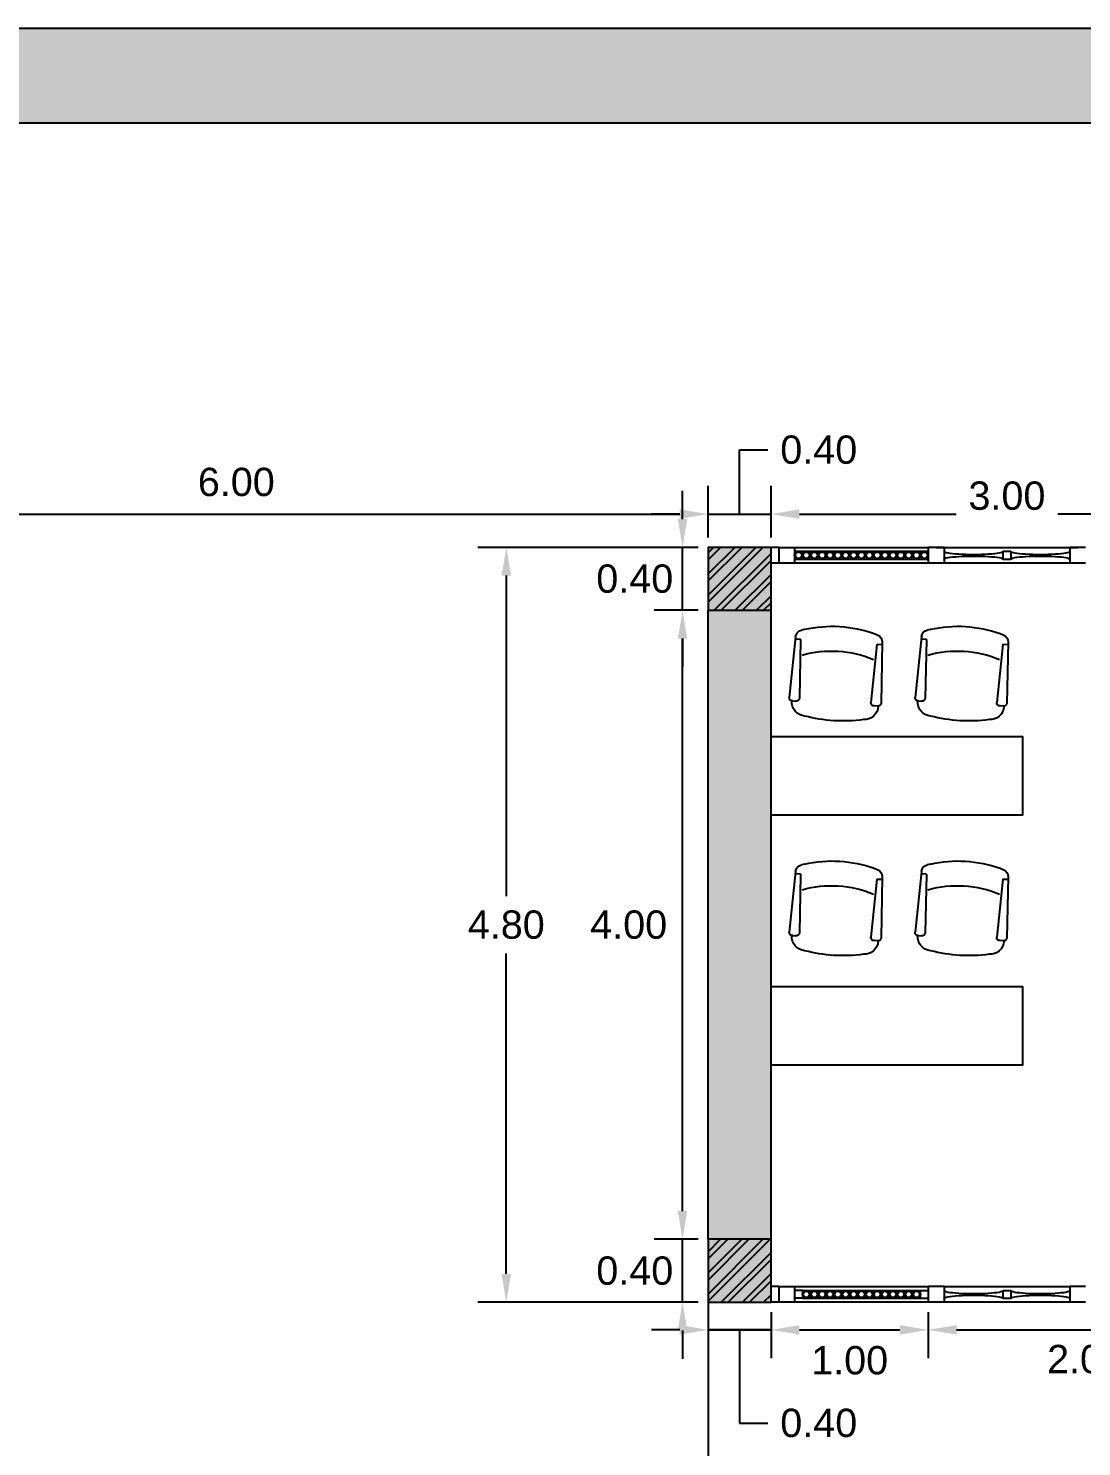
# Model space of a CAD drawing. Header units: millimetres. Extents: x 3409 to 3822, y 896 to 1108.
# Drawn here: x 3711.3 to 3717.99, y 1081.78 to 1090.79 of the extents above; entities that cross this region are included whole.
import ezdxf

# ---------------------------------------------------------------- set-up
doc = ezdxf.new("R2010")
doc.units = ezdxf.units.MM
for name, color, linetype in [('a-epipla', 8, 'Continuous'), ('a-toixoi', 5, 'Continuous'), ('diakekomenes', 9, 'Continuous'), ('DS_ST_quote 1_50', 7, 'Continuous'), ('edafos', 2, 'Continuous'), ('Layer1', 5, 'Continuous'), ('ypostilwmata', 232, 'Continuous')]:
    doc.layers.add(name, color=color, linetype=linetype)
doc.styles.get("Standard").update_dxf_attribs({"font": 'arial.ttf'})
doc.dimstyles.get("Standard").update_dxf_attribs({"dimtxt": 0.18, "dimasz": 0.18, "dimexe": 0.18, "dimexo": 0.0625, "dimgap": 0.09, "dimtad": 0, "dimtih": 1, "dimtoh": 1, "dimdec": 4, "dimzin": 0, "dimdsep": 46, "dimtxsty": 'Standard', "dimcen": 0.09, "dimadec": 0, "dimazin": 0, "dimtfac": 1, "dimtdec": 4, "dimtofl": 0, "dimtmove": 0, "dimatfit": 3, "dimfxl": 1, "dimtolj": 1, "dimtzin": 0, "dimarcsym": 0})

# ---------------------------------------------------------------- blocks, each defined once
blk = doc.blocks.new('poltrona5452')
at = {"layer": 'a-epipla'}
for p, q in [((345.2667, 185.2189), (345.6542, 185.2353)), ((345.215, 185.165), (345.221, 185.1845)), ((345.2817, 185.1876), (345.2817, 185.2207)), ((345.2829, 185.1864), (345.6542, 185.1706)), ((345.6734, 185.2124), (345.6734, 185.1935)), ((345.215, 184.721), (345.221, 184.7014)), ((345.2817, 184.6984), (345.2817, 184.6697)), ((345.2829, 184.6996), (345.6542, 184.7154)), ((345.6734, 184.6736), (345.6734, 184.6924)), ((345.2667, 184.6671), (345.6542, 184.6506))]:
    blk.add_line(p, q, dxfattribs=at)
for centre, major_axis, ratio, start_param, end_param in [((345.6549, 185.217), (0.0192, 0), 0.958333, -0.253341, 1.602721), ((346.0487, 184.943), (-0.8653, 0), 0.958333, -0.270966, 0.270966), ((345.2689, 185.171), (0.05, 0), 0.958333, 1.615134, 2.855011), ((345.283, 185.1876), (0.000865, 0.000865), 1, 2.356194, 3.880728), ((346.0929, 184.9431), (0.7521, 0), 0.958333, 2.820125, 3.463061), ((345.6549, 185.1889), (0.0192, 0), 0.958333, 4.680464, 6.536526), ((345.6728, 185.13), (-0.0923, 0), 0.958333, 3.135407, 4.699897), ((344.7353, 184.943), (-1.048, 0), 0.958333, 2.954833, 3.328352), ((345.2689, 184.715), (0.05, 0), 0.958333, 3.428174, 4.668051), ((345.283, 184.6984), (-0.000865, 0.000865), 1, -0.739135, 0.785398), ((345.6549, 184.697), (0.0192, 0), 0.958333, -0.253341, 1.602721), ((345.6728, 184.756), (0.0923, 0), 0.958333, -1.558304, 0.006186), ((345.6549, 184.669), (0.0192, 0), 0.958333, 4.680464, 6.536526)]:
    blk.add_ellipse(centre, major_axis=major_axis, ratio=ratio, start_param=start_param, end_param=end_param, dxfattribs=at)
blk = doc.blocks.new('*D187')
at = {"layer": 'Defpoints', "color": 0, "transparency": 16777216}
for p in [(3715.6188, 1087.7053), (3709.6188, 1087.4941), (3715.6188, 1087.4941)]:
    blk.add_point(p, dxfattribs=at)
at = {"layer": 'DS_ST_quote 1_50', "color": 0, "lineweight": -2, "transparency": 16777216}
for p, q in [((3709.6188, 1087.5566), (3709.6188, 1087.8853)), ((3715.6188, 1087.5566), (3715.6188, 1087.8853)), ((3709.7988, 1087.7053), (3715.4388, 1087.7053))]:
    blk.add_line(p, q, dxfattribs=at)
at = {"layer": 'DS_ST_quote 1_50', "color": 0, "transparency": 16777216}
for points in [[(3709.7988, 1087.7353), (3709.7988, 1087.6753), (3709.6188, 1087.7053)], [(3715.4388, 1087.7353), (3715.4388, 1087.6753), (3715.6188, 1087.7053)]]:
    blk.add_solid(points, dxfattribs=at)
at = {"layer": 'DS_ST_quote 1_50', "color": 0, "transparency": 16777216, "insert": (3712.6188, 1087.9088), "char_height": 0.18, "attachment_point": 5}
blk.add_mtext('\\A1;6.00', dxfattribs=at)
blk = doc.blocks.new('*D188')
at = {"layer": 'Defpoints', "color": 0, "transparency": 16777216}
for p in [(3716.0188, 1087.7053), (3715.6188, 1087.4941), (3716.0188, 1087.4941)]:
    blk.add_point(p, dxfattribs=at)
at = {"layer": 'DS_ST_quote 1_50', "color": 0, "lineweight": -2, "transparency": 16777216}
for p, q in [((3715.8188, 1087.7053), (3715.8188, 1088.1141)), ((3715.8188, 1088.1141), (3715.9988, 1088.1141)), ((3715.6188, 1087.5566), (3715.6188, 1087.8853)), ((3716.0188, 1087.5566), (3716.0188, 1087.8853)), ((3715.4388, 1087.7053), (3715.2588, 1087.7053)), ((3715.6188, 1087.7053), (3716.0188, 1087.7053)), ((3716.1988, 1087.7053), (3716.3788, 1087.7053))]:
    blk.add_line(p, q, dxfattribs=at)
at = {"layer": 'DS_ST_quote 1_50', "color": 0, "transparency": 16777216}
for points in [[(3715.4388, 1087.7353), (3715.4388, 1087.6753), (3715.6188, 1087.7053)], [(3716.1988, 1087.7353), (3716.1988, 1087.6753), (3716.0188, 1087.7053)]]:
    blk.add_solid(points, dxfattribs=at)
at = {"layer": 'DS_ST_quote 1_50', "color": 0, "transparency": 16777216, "insert": (3716.3222, 1088.1141), "char_height": 0.18, "attachment_point": 5}
blk.add_mtext('\\A1;0.40', dxfattribs=at)
blk = doc.blocks.new('*D189')
at = {"layer": 'Defpoints', "color": 0, "transparency": 16777216}
for p in [(3719.0188, 1087.7053), (3716.0188, 1087.4941), (3719.0188, 1087.4941)]:
    blk.add_point(p, dxfattribs=at)
at = {"layer": 'DS_ST_quote 1_50', "color": 0, "lineweight": -2, "transparency": 16777216}
for p, q in [((3716.0188, 1087.5566), (3716.0188, 1087.8853)), ((3719.0188, 1087.5566), (3719.0188, 1087.8853)), ((3716.1988, 1087.7053), (3717.1953, 1087.7053)), ((3718.8388, 1087.7053), (3717.8422, 1087.7053))]:
    blk.add_line(p, q, dxfattribs=at)
at = {"layer": 'DS_ST_quote 1_50', "color": 0, "transparency": 16777216}
for points in [[(3716.1988, 1087.7353), (3716.1988, 1087.6753), (3716.0188, 1087.7053)], [(3718.8388, 1087.7353), (3718.8388, 1087.6753), (3719.0188, 1087.7053)]]:
    blk.add_solid(points, dxfattribs=at)
at = {"layer": 'DS_ST_quote 1_50', "color": 0, "transparency": 16777216, "insert": (3717.5188, 1087.8216), "char_height": 0.18, "attachment_point": 5}
blk.add_mtext('\\A1;3.00', dxfattribs=at)
blk = doc.blocks.new('*D250')
at = {"layer": 'Defpoints', "color": 0, "transparency": 16777216}
for p in [(3715.6188, 1082.6941), (3716.0188, 1082.6941), (3715.6188, 1082.5184)]:
    blk.add_point(p, dxfattribs=at)
at = {"layer": 'DS_ST_quote 1_50', "color": 0, "lineweight": -2, "transparency": 16777216}
for p, q in [((3715.6188, 1082.6316), (3715.6188, 1082.3384)), ((3716.0188, 1082.6316), (3716.0188, 1082.3384)), ((3715.4388, 1082.5184), (3715.2588, 1082.5184)), ((3716.0188, 1082.5184), (3715.6188, 1082.5184)), ((3715.8188, 1082.5184), (3715.8188, 1081.9258)), ((3716.1988, 1082.5184), (3716.3788, 1082.5184)), ((3715.8188, 1081.9258), (3715.9988, 1081.9258))]:
    blk.add_line(p, q, dxfattribs=at)
at = {"layer": 'DS_ST_quote 1_50', "color": 0, "transparency": 16777216}
for points in [[(3715.4388, 1082.5484), (3715.4388, 1082.4884), (3715.6188, 1082.5184)], [(3716.1988, 1082.5484), (3716.1988, 1082.4884), (3716.0188, 1082.5184)]]:
    blk.add_solid(points, dxfattribs=at)
at = {"layer": 'DS_ST_quote 1_50', "color": 0, "transparency": 16777216, "insert": (3716.3222, 1081.9258), "char_height": 0.18, "attachment_point": 5}
blk.add_mtext('\\A1;0.40', dxfattribs=at)
blk = doc.blocks.new('*D251')
at = {"layer": 'Defpoints', "color": 0, "transparency": 16777216}
for p in [(3715.6188, 1082.6941), (3716.0188, 1082.6941), (3716.0188, 1082.5184)]:
    blk.add_point(p, dxfattribs=at)
at = {"layer": 'DS_ST_quote 1_50', "color": 0, "lineweight": -2, "transparency": 16777216}
for p, q in [((3715.6188, 1082.6316), (3715.6188, 1082.3384)), ((3716.0188, 1082.6316), (3716.0188, 1082.3384)), ((3715.4388, 1082.5184), (3715.2588, 1082.5184)), ((3715.6188, 1082.5184), (3716.0188, 1082.5184)), ((3715.8188, 1082.5184), (3715.8188, 1081.9258)), ((3716.1988, 1082.5184), (3716.3788, 1082.5184)), ((3715.8188, 1081.9258), (3715.9988, 1081.9258))]:
    blk.add_line(p, q, dxfattribs=at)
at = {"layer": 'DS_ST_quote 1_50', "color": 0, "transparency": 16777216}
for points in [[(3715.4388, 1082.5484), (3715.4388, 1082.4884), (3715.6188, 1082.5184)], [(3716.1988, 1082.5484), (3716.1988, 1082.4884), (3716.0188, 1082.5184)]]:
    blk.add_solid(points, dxfattribs=at)
at = {"layer": 'DS_ST_quote 1_50', "color": 0, "transparency": 16777216, "insert": (3716.3222, 1081.9258), "char_height": 0.18, "attachment_point": 5}
blk.add_mtext('\\A1;0.40', dxfattribs=at)
blk = doc.blocks.new('*D252')
at = {"layer": 'Defpoints', "color": 0, "transparency": 16777216}
for p in [(3716.0188, 1082.6941), (3717.0188, 1082.6941), (3717.0188, 1082.5184)]:
    blk.add_point(p, dxfattribs=at)
at = {"layer": 'DS_ST_quote 1_50', "color": 0, "lineweight": -2, "transparency": 16777216}
for p, q in [((3716.0188, 1082.6316), (3716.0188, 1082.3384)), ((3717.0188, 1082.6316), (3717.0188, 1082.3384)), ((3716.1988, 1082.5184), (3716.8388, 1082.5184))]:
    blk.add_line(p, q, dxfattribs=at)
at = {"layer": 'DS_ST_quote 1_50', "color": 0, "transparency": 16777216}
for points in [[(3716.1988, 1082.5484), (3716.1988, 1082.4884), (3716.0188, 1082.5184)], [(3716.8388, 1082.5484), (3716.8388, 1082.4884), (3717.0188, 1082.5184)]]:
    blk.add_solid(points, dxfattribs=at)
at = {"layer": 'DS_ST_quote 1_50', "color": 0, "transparency": 16777216, "insert": (3716.5188, 1082.3241), "char_height": 0.18, "attachment_point": 5}
blk.add_mtext('\\A1;1.00', dxfattribs=at)
blk = doc.blocks.new('*D253')
at = {"layer": 'Defpoints', "color": 0, "transparency": 16777216}
for p in [(3717.0188, 1082.6941), (3719.0188, 1082.6941), (3719.0188, 1082.5184)]:
    blk.add_point(p, dxfattribs=at)
at = {"layer": 'DS_ST_quote 1_50', "color": 0, "lineweight": -2, "transparency": 16777216}
for p, q in [((3717.0188, 1082.6316), (3717.0188, 1082.3384)), ((3719.0188, 1082.6316), (3719.0188, 1082.3384)), ((3717.1988, 1082.5184), (3718.8388, 1082.5184))]:
    blk.add_line(p, q, dxfattribs=at)
at = {"layer": 'DS_ST_quote 1_50', "color": 0, "transparency": 16777216}
for points in [[(3717.1988, 1082.5484), (3717.1988, 1082.4884), (3717.0188, 1082.5184)], [(3718.8388, 1082.5484), (3718.8388, 1082.4884), (3719.0188, 1082.5184)]]:
    blk.add_solid(points, dxfattribs=at)
at = {"layer": 'DS_ST_quote 1_50', "color": 0, "transparency": 16777216, "insert": (3718.0188, 1082.3316), "char_height": 0.18, "attachment_point": 5}
blk.add_mtext('\\A1;2.00', dxfattribs=at)
blk = doc.blocks.new('*D213')
at = {"layer": 'Defpoints', "color": 0, "transparency": 16777216}
for p in [(3715.4561, 1087.0941), (3715.6188, 1087.0941), (3715.6188, 1083.0941)]:
    blk.add_point(p, dxfattribs=at)
at = {"layer": 'DS_ST_quote 1_50', "color": 0, "lineweight": -2, "transparency": 16777216}
for p, q in [((3715.5563, 1087.0941), (3715.2761, 1087.0941)), ((3715.4561, 1083.2741), (3715.4561, 1086.9141)), ((3715.5563, 1083.0941), (3715.2761, 1083.0941))]:
    blk.add_line(p, q, dxfattribs=at)
at = {"layer": 'DS_ST_quote 1_50', "color": 0, "transparency": 16777216}
for points in [[(3715.4261, 1086.9141), (3715.4861, 1086.9141), (3715.4561, 1087.0941)], [(3715.4261, 1083.2741), (3715.4861, 1083.2741), (3715.4561, 1083.0941)]]:
    blk.add_solid(points, dxfattribs=at)
at = {"layer": 'DS_ST_quote 1_50', "color": 0, "transparency": 16777216, "insert": (3715.1137, 1085.0941), "char_height": 0.18, "attachment_point": 5}
blk.add_mtext('\\A1;4.00', dxfattribs=at)
blk = doc.blocks.new('*D214')
at = {"layer": 'Defpoints', "color": 0, "transparency": 16777216}
for p in [(3715.4561, 1087.4941), (3715.6188, 1087.4941), (3715.6188, 1087.0941)]:
    blk.add_point(p, dxfattribs=at)
at = {"layer": 'DS_ST_quote 1_50', "color": 0, "lineweight": -2, "transparency": 16777216}
for p, q in [((3715.4561, 1087.6741), (3715.4561, 1087.8541)), ((3715.5563, 1087.4941), (3715.2761, 1087.4941)), ((3715.4561, 1087.0941), (3715.4561, 1087.4941)), ((3715.5563, 1087.0941), (3715.2761, 1087.0941)), ((3715.4561, 1086.9141), (3715.4561, 1086.7341))]:
    blk.add_line(p, q, dxfattribs=at)
at = {"layer": 'DS_ST_quote 1_50', "color": 0, "transparency": 16777216}
for points in [[(3715.4261, 1087.6741), (3715.4861, 1087.6741), (3715.4561, 1087.4941)], [(3715.4261, 1086.9141), (3715.4861, 1086.9141), (3715.4561, 1087.0941)]]:
    blk.add_solid(points, dxfattribs=at)
at = {"layer": 'DS_ST_quote 1_50', "color": 0, "transparency": 16777216, "insert": (3715.1524, 1087.2941), "char_height": 0.18, "attachment_point": 5}
blk.add_mtext('\\A1;0.40', dxfattribs=at)
blk = doc.blocks.new('*D159')
at = {"layer": 'Defpoints', "color": 0, "transparency": 16777216}
for p in [(3715.4561, 1083.0941), (3715.6188, 1083.0941), (3715.6188, 1082.6941)]:
    blk.add_point(p, dxfattribs=at)
at = {"layer": 'DS_ST_quote 1_50', "color": 0, "lineweight": -2, "transparency": 16777216}
for p, q in [((3715.4561, 1083.2741), (3715.4561, 1083.4541)), ((3715.5563, 1083.0941), (3715.2761, 1083.0941)), ((3715.4561, 1082.6941), (3715.4561, 1083.0941)), ((3715.5563, 1082.6941), (3715.2761, 1082.6941)), ((3715.4561, 1082.5141), (3715.4561, 1082.3341))]:
    blk.add_line(p, q, dxfattribs=at)
at = {"layer": 'DS_ST_quote 1_50', "color": 0, "transparency": 16777216}
for points in [[(3715.4261, 1083.2741), (3715.4861, 1083.2741), (3715.4561, 1083.0941)], [(3715.4261, 1082.5141), (3715.4861, 1082.5141), (3715.4561, 1082.6941)]]:
    blk.add_solid(points, dxfattribs=at)
at = {"layer": 'DS_ST_quote 1_50', "color": 0, "transparency": 16777216, "insert": (3715.1524, 1082.8941), "char_height": 0.18, "attachment_point": 5}
blk.add_mtext('\\A1;0.40', dxfattribs=at)
blk = doc.blocks.new('*D218')
at = {"layer": 'Defpoints', "color": 0, "transparency": 16777216}
for p in [(3714.3354, 1087.4941), (3715.6188, 1087.4941), (3715.6188, 1082.6941)]:
    blk.add_point(p, dxfattribs=at)
at = {"layer": 'DS_ST_quote 1_50', "color": 0, "lineweight": -2, "transparency": 16777216}
for p, q in [((3715.5563, 1087.4941), (3714.1554, 1087.4941)), ((3714.3354, 1087.3141), (3714.3354, 1085.276)), ((3714.3354, 1082.8741), (3714.3354, 1084.9122)), ((3715.5563, 1082.6941), (3714.1554, 1082.6941))]:
    blk.add_line(p, q, dxfattribs=at)
at = {"layer": 'DS_ST_quote 1_50', "color": 0, "transparency": 16777216}
for points in [[(3714.3054, 1087.3141), (3714.3654, 1087.3141), (3714.3354, 1087.4941)], [(3714.3054, 1082.8741), (3714.3654, 1082.8741), (3714.3354, 1082.6941)]]:
    blk.add_solid(points, dxfattribs=at)
at = {"layer": 'DS_ST_quote 1_50', "color": 0, "transparency": 16777216, "insert": (3714.3354, 1085.0941), "char_height": 0.18, "attachment_point": 5}
blk.add_mtext('\\A1;4.80', dxfattribs=at)

msp = doc.modelspace()

# ---------------------------------------------------------------- hatches: boundary and pattern name
at = {"layer": 'a-epipla'}
h = msp.add_hatch(dxfattribs=at)
h.set_pattern_fill('ANSI32', color=256, scale=0.01)
h.set_pattern_definition([(45, (264.24471, 2.56293), (-0.067351921, 0.067351921), []), (45, (264.28961, 2.56293), (-0.067351921, 0.067351921), [])])
h.paths.add_polyline_path([(3682.4188, 1087.4941), (3682.0188, 1087.4941), (3682.0188, 1087.0941), (3682.4188, 1087.0941)])
h.paths.add_polyline_path([(3685.8188, 1087.4941), (3685.4188, 1087.4941), (3685.4188, 1087.0941), (3685.8188, 1087.0941)])
h.paths.add_polyline_path([(3689.2188, 1087.4941), (3688.8188, 1087.4941), (3688.8188, 1087.0941), (3689.2188, 1087.0941)])
h.paths.add_polyline_path([(3692.6188, 1087.4941), (3692.2188, 1087.4941), (3692.2188, 1087.0941), (3692.6188, 1087.0941)])
h.paths.add_polyline_path([(3696.0188, 1087.4941), (3695.6188, 1087.4941), (3695.6188, 1087.0941), (3696.0188, 1087.0941)])
h.paths.add_polyline_path([(3696.0188, 1083.0941), (3695.6188, 1083.0941), (3695.6188, 1082.6941), (3696.0188, 1082.6941)])
h.paths.add_polyline_path([(3692.6188, 1083.0941), (3692.2188, 1083.0941), (3692.2188, 1082.6941), (3692.6188, 1082.6941)])
h.paths.add_polyline_path([(3689.2188, 1083.0941), (3688.8188, 1083.0941), (3688.8188, 1082.6941), (3689.2188, 1082.6941)])
h.paths.add_polyline_path([(3685.8188, 1083.0941), (3685.4188, 1083.0941), (3685.4188, 1082.6941), (3685.8188, 1082.6941)])
h.paths.add_polyline_path([(3682.4188, 1083.0941), (3682.0188, 1083.0941), (3682.0188, 1082.6941), (3682.4188, 1082.6941)])
h.paths.add_polyline_path([(3699.4188, 1087.4941), (3699.0188, 1087.4941), (3699.0188, 1087.0941), (3699.4188, 1087.0941)])
h.paths.add_polyline_path([(3702.8188, 1087.4941), (3702.4188, 1087.4941), (3702.4188, 1087.0941), (3702.8188, 1087.0941)])
h.paths.add_polyline_path([(3706.2188, 1087.4941), (3705.8188, 1087.4941), (3705.8188, 1087.0941), (3706.2188, 1087.0941)])
h.paths.add_polyline_path([(3709.6188, 1087.4941), (3709.2188, 1087.4941), (3709.2188, 1087.0941), (3709.6188, 1087.0941)])
h.paths.add_polyline_path([(3709.6188, 1083.0941), (3709.2188, 1083.0941), (3709.2188, 1082.6941), (3709.6188, 1082.6941)])
h.paths.add_polyline_path([(3706.2188, 1083.0941), (3705.8188, 1083.0941), (3705.8188, 1082.6941), (3706.2188, 1082.6941)])
h.paths.add_polyline_path([(3702.8188, 1083.0941), (3702.4188, 1083.0941), (3702.4188, 1082.6941), (3702.8188, 1082.6941)])
h.paths.add_polyline_path([(3699.4188, 1083.0941), (3699.0188, 1083.0941), (3699.0188, 1082.6941), (3699.4188, 1082.6941)])
h.paths.add_polyline_path([(3716.0188, 1087.4941), (3715.6188, 1087.4941), (3715.6188, 1087.0941), (3716.0188, 1087.0941)])
h.paths.add_polyline_path([(3719.4188, 1087.4941), (3719.0188, 1087.4941), (3719.0188, 1087.0941), (3719.4188, 1087.0941)])
h.paths.add_polyline_path([(3722.8188, 1087.4941), (3722.4188, 1087.4941), (3722.4188, 1087.0941), (3722.8188, 1087.0941)])
h.paths.add_polyline_path([(3726.2188, 1087.4941), (3725.8188, 1087.4941), (3725.8188, 1087.0941), (3726.2188, 1087.0941)])
h.paths.add_polyline_path([(3716.0188, 1083.0941), (3715.6188, 1083.0941), (3715.6188, 1082.6941), (3716.0188, 1082.6941)])
h.paths.add_polyline_path([(3719.4188, 1083.0941), (3719.0188, 1083.0941), (3719.0188, 1082.6941), (3719.4188, 1082.6941)])
h.paths.add_polyline_path([(3722.8188, 1083.0941), (3722.4188, 1083.0941), (3722.4188, 1082.6941), (3722.8188, 1082.6941)])
h.paths.add_polyline_path([(3726.2188, 1083.0941), (3725.8188, 1083.0941), (3725.8188, 1082.6941), (3726.2188, 1082.6941)])
h.paths.add_polyline_path([(3729.6188, 1087.4941), (3729.2188, 1087.4941), (3729.2188, 1087.0941), (3729.6188, 1087.0941)])
h.paths.add_polyline_path([(3733.0188, 1087.4941), (3732.6188, 1087.4941), (3732.6188, 1087.0941), (3733.0188, 1087.0941)])
h.paths.add_polyline_path([(3736.4188, 1087.4941), (3736.0188, 1087.4941), (3736.0188, 1087.0941), (3736.4188, 1087.0941)])
h.paths.add_polyline_path([(3739.8188, 1087.4941), (3739.4188, 1087.4941), (3739.4188, 1087.0941), (3739.8188, 1087.0941)])
h.paths.add_polyline_path([(3743.2188, 1087.4941), (3742.8188, 1087.4941), (3742.8188, 1087.0941), (3743.2188, 1087.0941)])
h.paths.add_polyline_path([(3743.2188, 1083.0941), (3742.8188, 1083.0941), (3742.8188, 1082.6941), (3743.2188, 1082.6941)])
h.paths.add_polyline_path([(3739.8188, 1083.0941), (3739.4188, 1083.0941), (3739.4188, 1082.6941), (3739.8188, 1082.6941)])
h.paths.add_polyline_path([(3736.4188, 1083.0941), (3736.0188, 1083.0941), (3736.0188, 1082.6941), (3736.4188, 1082.6941)])
h.paths.add_polyline_path([(3733.0188, 1083.0941), (3732.6188, 1083.0941), (3732.6188, 1082.6941), (3733.0188, 1082.6941)])
h.paths.add_polyline_path([(3729.6188, 1083.0941), (3729.2188, 1083.0941), (3729.2188, 1082.6941), (3729.6188, 1082.6941)])
h = msp.add_hatch(dxfattribs=at)
h.set_pattern_fill('AR-CONC', color=256, scale=0.00088)
h.set_pattern_definition([(50, (264.24471, 2.56293), (0.1603225087, -0.0140263953), [0.016764, -0.184404]), (355, (264.24471, 2.56293), (-0.031014211, 0.168130024), [0.0134112, -0.147523714]), (100.4514447, (264.25807, 2.56176), (0.1293082974, 0.154103622), [0.014247208, -0.156719415]), (46.1842, (264.24471, 2.60764), (0.238549556, -0.036997249), [0.025146, -0.276606]), (96.6355576, (264.2646, 2.60455), (0.208915638, 0.21773499), [0.02137082, -0.235079335]), (351.184151, (264.2447, 2.60764), (0.208915638, 0.21773499), [0.020116771, -0.221284564]), (21, (264.26706, 2.59646), (0.1334206643, -0.0899933744), [0.016764, -0.184404]), (326, (264.26706, 2.59646), (0.054385785, 0.16208541), [0.0134112, -0.1475232]), (71.451445, (264.27818, 2.58896), (0.187806449, 0.0720920366), [0.014247208, -0.156719145]), (37.5, (264.24471, 2.562933), (0.0027179709, 0.0744084342), [0, -0.14573504, 0, -0.1497584, 0, -0.148082]), (7.5, (264.24471, 2.56293), (0.058801303, 0.0881589058), [0, -0.08538464, 0, -0.14238224, 0, -0.0564388]), (327.5, (264.194866, 2.56293), (0.1193197237, -0.0050412947), [0, -0.05588, 0, -0.1743456, 0, -0.2313432]), (317.5, (264.17251, 2.56293), (0.1303536796, 0.022375312), [0, -0.072644, 0, -0.11578336, 0, -0.1642872])])
h.paths.add_polyline_path([(3682.4188, 1087.4941), (3682.0188, 1087.4941), (3682.0188, 1087.0941), (3682.4188, 1087.0941)])
h.paths.add_polyline_path([(3685.8188, 1087.4941), (3685.4188, 1087.4941), (3685.4188, 1087.0941), (3685.8188, 1087.0941)])
h.paths.add_polyline_path([(3682.4188, 1083.0941), (3682.0188, 1083.0941), (3682.0188, 1082.6941), (3682.4188, 1082.6941)])
h.paths.add_polyline_path([(3685.8188, 1083.0941), (3685.4188, 1083.0941), (3685.4188, 1082.6941), (3685.8188, 1082.6941)])
h.paths.add_polyline_path([(3689.2188, 1087.4941), (3688.8188, 1087.4941), (3688.8188, 1087.0941), (3689.2188, 1087.0941)])
h.paths.add_polyline_path([(3689.2188, 1083.0941), (3688.8188, 1083.0941), (3688.8188, 1082.6941), (3689.2188, 1082.6941)])
h.paths.add_polyline_path([(3692.6188, 1083.0941), (3692.2188, 1083.0941), (3692.2188, 1082.6941), (3692.6188, 1082.6941)])
h.paths.add_polyline_path([(3692.6188, 1087.4941), (3692.2188, 1087.4941), (3692.2188, 1087.0941), (3692.6188, 1087.0941)])
h.paths.add_polyline_path([(3696.0188, 1087.4941), (3695.6188, 1087.4941), (3695.6188, 1087.0941), (3696.0188, 1087.0941)])
h.paths.add_polyline_path([(3696.0188, 1083.0941), (3695.6188, 1083.0941), (3695.6188, 1082.6941), (3696.0188, 1082.6941)])
h.paths.add_polyline_path([(3699.4188, 1083.0941), (3699.0188, 1083.0941), (3699.0188, 1082.6941), (3699.4188, 1082.6941)])
h.paths.add_polyline_path([(3699.4188, 1087.4941), (3699.0188, 1087.4941), (3699.0188, 1087.0941), (3699.4188, 1087.0941)])
h.paths.add_polyline_path([(3702.8188, 1087.4941), (3702.4188, 1087.4941), (3702.4188, 1087.0941), (3702.8188, 1087.0941)])
h.paths.add_polyline_path([(3702.8188, 1083.0941), (3702.4188, 1083.0941), (3702.4188, 1082.6941), (3702.8188, 1082.6941)])
h.paths.add_polyline_path([(3706.2188, 1087.4941), (3705.8188, 1087.4941), (3705.8188, 1087.0941), (3706.2188, 1087.0941)])
h.paths.add_polyline_path([(3706.2188, 1083.0941), (3705.8188, 1083.0941), (3705.8188, 1082.6941), (3706.2188, 1082.6941)])
h.paths.add_polyline_path([(3709.6188, 1087.4941), (3709.2188, 1087.4941), (3709.2188, 1087.0941), (3709.6188, 1087.0941)])
h.paths.add_polyline_path([(3709.6188, 1083.0941), (3709.2188, 1083.0941), (3709.2188, 1082.6941), (3709.6188, 1082.6941)])
h.paths.add_polyline_path([(3716.0188, 1087.4941), (3715.6188, 1087.4941), (3715.6188, 1087.0941), (3716.0188, 1087.0941)])
h.paths.add_polyline_path([(3719.4188, 1087.4941), (3719.0188, 1087.4941), (3719.0188, 1087.0941), (3719.4188, 1087.0941)])
h.paths.add_polyline_path([(3716.0188, 1083.0941), (3715.6188, 1083.0941), (3715.6188, 1082.6941), (3716.0188, 1082.6941)])
h.paths.add_polyline_path([(3719.4188, 1083.0941), (3719.0188, 1083.0941), (3719.0188, 1082.6941), (3719.4188, 1082.6941)])
h.paths.add_polyline_path([(3722.8188, 1087.4941), (3722.4188, 1087.4941), (3722.4188, 1087.0941), (3722.8188, 1087.0941)])
h.paths.add_polyline_path([(3722.8188, 1083.0941), (3722.4188, 1083.0941), (3722.4188, 1082.6941), (3722.8188, 1082.6941)])
h.paths.add_polyline_path([(3726.2188, 1087.4941), (3725.8188, 1087.4941), (3725.8188, 1087.0941), (3726.2188, 1087.0941)])
h.paths.add_polyline_path([(3726.2188, 1083.0941), (3725.8188, 1083.0941), (3725.8188, 1082.6941), (3726.2188, 1082.6941)])
h.paths.add_polyline_path([(3729.6188, 1087.4941), (3729.2188, 1087.4941), (3729.2188, 1087.0941), (3729.6188, 1087.0941)])
h.paths.add_polyline_path([(3729.6188, 1083.0941), (3729.2188, 1083.0941), (3729.2188, 1082.6941), (3729.6188, 1082.6941)])
h.paths.add_polyline_path([(3733.0188, 1087.4941), (3732.6188, 1087.4941), (3732.6188, 1087.0941), (3733.0188, 1087.0941)])
h.paths.add_polyline_path([(3733.0188, 1083.0941), (3732.6188, 1083.0941), (3732.6188, 1082.6941), (3733.0188, 1082.6941)])
h.paths.add_polyline_path([(3736.4188, 1087.4941), (3736.0188, 1087.4941), (3736.0188, 1087.0941), (3736.4188, 1087.0941)])
h.paths.add_polyline_path([(3736.4188, 1083.0941), (3736.0188, 1083.0941), (3736.0188, 1082.6941), (3736.4188, 1082.6941)])
h.paths.add_polyline_path([(3739.8188, 1087.4941), (3739.4188, 1087.4941), (3739.4188, 1087.0941), (3739.8188, 1087.0941)])
h.paths.add_polyline_path([(3739.8188, 1083.0941), (3739.4188, 1083.0941), (3739.4188, 1082.6941), (3739.8188, 1082.6941)])
h.paths.add_polyline_path([(3743.2188, 1083.0941), (3742.8188, 1083.0941), (3742.8188, 1082.6941), (3743.2188, 1082.6941)])
h.paths.add_polyline_path([(3743.2188, 1087.4941), (3742.8188, 1087.4941), (3742.8188, 1087.0941), (3743.2188, 1087.0941)])
at = {"layer": 'Layer1'}
h = msp.add_hatch(color=256, dxfattribs=at)
h.dxf.hatch_style = 1
h.paths.add_polyline_path([(3679.1188, 1080.6941), (3679.7188, 1080.6941), (3679.7188, 1090.194), (3696.0188, 1090.194), (3696.0188, 1090.794), (3679.1188, 1090.794)])
h.paths.add_polyline_path([(3682.2188, 1084.9941), (3685.4188, 1084.9941), (3685.4188, 1085.1941), (3682.2188, 1085.1941), (3682.2188, 1086.1441), (3683.7355, 1086.1441), (3683.7355, 1086.3441), (3682.2188, 1086.3441), (3682.2188, 1087.0941), (3682.0188, 1087.0941), (3682.0188, 1083.0941), (3682.2188, 1083.0941), (3682.2188, 1083.8441), (3683.7355, 1083.8441), (3683.7355, 1084.0441), (3682.2188, 1084.0441)], flags=17)
h.paths.add_polyline_path([(3683.7355, 1087.2941), (3683.7355, 1087.4941), (3682.4188, 1087.4941), (3682.4188, 1087.2941)], flags=17)
h.paths.add_polyline_path([(3685.4188, 1087.2941), (3685.4188, 1087.4941), (3684.7381, 1087.4941), (3684.7381, 1087.2941)], flags=17)
h.paths.add_polyline_path([(3682.4188, 1082.8941), (3682.4188, 1082.6941), (3683.7354, 1082.6941), (3683.7355, 1082.8941)], flags=17)
h.paths.add_polyline_path([(3684.7381, 1082.8941), (3684.738, 1082.6941), (3685.4188, 1082.6941), (3685.4188, 1082.8941)], flags=17)
h.paths.add_polyline_path([(3685.8188, 1087.0941), (3685.4188, 1087.0941), (3685.4188, 1083.0941), (3685.8188, 1083.0941)], flags=17)
h.paths.add_polyline_path([(3695.6188, 1083.0941), (3696.0188, 1083.0941), (3696.0188, 1087.0941), (3695.6188, 1087.0941)])
h.paths.add_polyline_path([(3699.4188, 1087.0941), (3699.0188, 1087.0941), (3699.0188, 1083.0941), (3699.4188, 1083.0941)])
h.paths.add_polyline_path([(3709.6188, 1087.0941), (3709.2188, 1087.0941), (3709.2188, 1083.2252), (3709.2188, 1083.0941), (3709.6188, 1083.0941)])
h.paths.add_polyline_path([(3715.6188, 1083.0941), (3716.0188, 1083.0941), (3716.0188, 1087.0941), (3715.6188, 1087.0941)])
h = msp.add_hatch(color=256, dxfattribs=at)
h.dxf.hatch_style = 1
h.paths.add_polyline_path([(3726.2188, 1090.194), (3726.2188, 1090.794), (3699.0188, 1090.794), (3699.0188, 1090.194)])

# ---------------------------------------------------------------- linework, layer by layer
at = {"layer": 'a-epipla'}
for p, q in [((3716.0688, 1087.4941), (3716.0188, 1087.4941)), ((3716.0688, 1087.4941), (3716.0688, 1087.3941)), ((3716.0688, 1087.4941), (3716.1688, 1087.4941)), ((3716.1688, 1087.4941), (3717.0188, 1087.4941)), ((3716.1688, 1087.4941), (3716.1688, 1087.3941)), ((3716.1688, 1087.4691), (3717.0188, 1087.4691)), ((3716.1688, 1087.4191), (3717.0188, 1087.4191)), ((3717.0188, 1087.4941), (3717.0188, 1087.3941)), ((3717.1188, 1087.4941), (3717.0188, 1087.4941)), ((3717.0688, 1087.4941), (3717.9688, 1087.4941)), ((3717.1188, 1087.4941), (3717.1188, 1087.3941)), ((3717.4938, 1087.4191), (3717.4938, 1087.4691)), ((3717.4938, 1087.4691), (3717.5438, 1087.4691)), ((3717.4938, 1087.4191), (3717.5438, 1087.4191)), ((3717.5438, 1087.4691), (3717.5438, 1087.4191)), ((3717.9188, 1087.4941), (3717.9188, 1087.3941)), ((3718.0188, 1087.4941), (3717.9188, 1087.4941)), ((3716.0688, 1087.3941), (3716.0188, 1087.3941)), ((3716.1688, 1087.3941), (3716.0688, 1087.3941)), ((3717.0188, 1087.3941), (3716.1688, 1087.3941)), ((3717.1188, 1087.3941), (3717.0188, 1087.3941)), ((3717.9688, 1087.3941), (3717.0688, 1087.3941)), ((3718.0188, 1087.3941), (3717.9188, 1087.3941)), ((3716.0688, 1082.7941), (3716.0188, 1082.7941)), ((3716.0688, 1082.7941), (3716.0688, 1082.6941)), ((3716.0688, 1082.7941), (3716.1688, 1082.7941)), ((3716.1688, 1082.7941), (3717.0188, 1082.7941)), ((3716.1688, 1082.7941), (3716.1688, 1082.6941)), ((3716.2188, 1082.7691), (3716.1688, 1082.7691)), ((3716.2188, 1082.7691), (3716.9688, 1082.7691)), ((3716.2188, 1082.7691), (3716.2188, 1082.7191)), ((3716.9688, 1082.7191), (3716.9688, 1082.7691)), ((3716.9688, 1082.7691), (3717.0188, 1082.7691)), ((3717.0188, 1082.7941), (3717.0188, 1082.6941)), ((3717.1188, 1082.7941), (3717.0188, 1082.7941)), ((3717.1188, 1082.7941), (3717.9188, 1082.7941)), ((3717.1188, 1082.7941), (3717.1188, 1082.6941)), ((3717.4938, 1082.7191), (3717.4938, 1082.7691)), ((3717.4938, 1082.7691), (3717.5438, 1082.7691)), ((3717.5438, 1082.7691), (3717.5438, 1082.7191)), ((3717.9188, 1082.7941), (3717.9188, 1082.6941)), ((3718.0188, 1082.7941), (3717.9188, 1082.7941)), ((3716.0688, 1082.6941), (3716.0188, 1082.6941)), ((3716.1688, 1082.6941), (3716.0688, 1082.6941)), ((3716.2188, 1082.7191), (3716.1688, 1082.7191)), ((3717.0188, 1082.6941), (3716.1688, 1082.6941)), ((3716.2188, 1082.7191), (3716.9688, 1082.7191)), ((3716.9688, 1082.7191), (3717.0188, 1082.7191)), ((3717.1188, 1082.6941), (3717.0188, 1082.6941)), ((3717.9188, 1082.6941), (3717.1188, 1082.6941)), ((3717.4938, 1082.7191), (3717.5438, 1082.7191)), ((3718.0188, 1082.6941), (3717.9188, 1082.6941))]:
    msp.add_line(p, q, dxfattribs=at)
for points in [[(3716.8188, 1085.7918), (3716.0188, 1085.7918), (3716.0188, 1086.2918), (3716.8188, 1086.2918)], [(3716.8188, 1086.2918), (3717.6188, 1086.2918), (3717.6188, 1085.7918), (3716.8188, 1085.7918)], [(3716.8188, 1084.2021), (3716.0188, 1084.2021), (3716.0188, 1084.7021), (3716.8188, 1084.7021)], [(3716.8188, 1084.7021), (3717.6188, 1084.7021), (3717.6188, 1084.2021), (3716.8188, 1084.2021)]]:
    msp.add_lwpolyline(points, dxfattribs=at)
for centre, radius in [((3716.1938, 1087.4441), 0.025), ((3716.1938, 1087.4441), 0.02), ((3716.2438, 1087.4441), 0.025), ((3716.2438, 1087.4441), 0.02), ((3716.2938, 1087.4441), 0.025), ((3716.2938, 1087.4441), 0.02), ((3716.3438, 1087.4441), 0.025), ((3716.3438, 1087.4441), 0.02), ((3716.3938, 1087.4441), 0.025), ((3716.3938, 1087.4441), 0.02), ((3716.4438, 1087.4441), 0.025), ((3716.4438, 1087.4441), 0.02), ((3716.4938, 1087.4441), 0.025), ((3716.4938, 1087.4441), 0.02), ((3716.5438, 1087.4441), 0.025), ((3716.5438, 1087.4441), 0.02), ((3716.5938, 1087.4441), 0.025), ((3716.5938, 1087.4441), 0.02), ((3716.6438, 1087.4441), 0.025), ((3716.6438, 1087.4441), 0.02), ((3716.6938, 1087.4441), 0.025), ((3716.6938, 1087.4441), 0.02), ((3716.7438, 1087.4441), 0.025), ((3716.7438, 1087.4441), 0.02), ((3716.7938, 1087.4441), 0.025), ((3716.7938, 1087.4441), 0.02), ((3716.8438, 1087.4441), 0.025), ((3716.8438, 1087.4441), 0.02), ((3716.8938, 1087.4441), 0.025), ((3716.8938, 1087.4441), 0.02), ((3716.9438, 1087.4441), 0.025), ((3716.9438, 1087.4441), 0.02), ((3716.9938, 1087.4441), 0.025), ((3716.9938, 1087.4441), 0.02), ((3716.2438, 1082.7441), 0.025), ((3716.2438, 1082.7441), 0.02), ((3716.2938, 1082.7441), 0.025), ((3716.2938, 1082.7441), 0.02), ((3716.3438, 1082.7441), 0.025), ((3716.3438, 1082.7441), 0.02), ((3716.3938, 1082.7441), 0.025), ((3716.3938, 1082.7441), 0.02), ((3716.4438, 1082.7441), 0.025), ((3716.4438, 1082.7441), 0.02), ((3716.4938, 1082.7441), 0.025), ((3716.4938, 1082.7441), 0.02), ((3716.5438, 1082.7441), 0.025), ((3716.5438, 1082.7441), 0.02), ((3716.5938, 1082.7441), 0.025), ((3716.5938, 1082.7441), 0.02), ((3716.6438, 1082.7441), 0.025), ((3716.6438, 1082.7441), 0.02), ((3716.6938, 1082.7441), 0.025), ((3716.6938, 1082.7441), 0.02), ((3716.7438, 1082.7441), 0.025), ((3716.7438, 1082.7441), 0.02), ((3716.7938, 1082.7441), 0.025), ((3716.7938, 1082.7441), 0.02), ((3716.8438, 1082.7441), 0.025), ((3716.8438, 1082.7441), 0.02), ((3716.8938, 1082.7441), 0.025), ((3716.8938, 1082.7441), 0.02), ((3716.9438, 1082.7441), 0.025), ((3716.9438, 1082.7441), 0.02)]:
    msp.add_circle(centre, radius, dxfattribs=at)
for centre in [(3717.3063, 1087.4691), (3717.7313, 1087.4691), (3717.3063, 1082.7691), (3717.7313, 1082.7691)]:
    msp.add_ellipse(centre, major_axis=(-0.1875, 0), ratio=0.106667, start_param=0, end_param=3.141593, dxfattribs=at)
at = {"layer": 'a-epipla', "extrusion": (0, 0, -1)}
for centre in [(3717.3063, 1087.4189), (3717.7313, 1087.4189), (3717.3063, 1082.7189), (3717.7313, 1082.7189)]:
    msp.add_ellipse(centre, major_axis=(-0.1875, 0), ratio=0.106667, start_param=0, end_param=3.141593, dxfattribs=at)
at = {"layer": 'a-toixoi'}
for p, q in [((3699.0188, 1090.194), (3726.2188, 1090.194)), ((3715.6188, 1083.0941), (3715.6188, 1087.0941)), ((3716.0188, 1083.0941), (3716.0188, 1087.0941))]:
    msp.add_line(p, q, dxfattribs=at)
at = {"layer": 'diakekomenes'}
msp.add_line((3715.6188, 1082.6941), (3715.6188, 1080.6941), dxfattribs=at)
at = {"layer": 'edafos'}
msp.add_line((3750.6013, 1090.794), (3674.3688, 1090.794), dxfattribs=at)
at = {"layer": 'ypostilwmata'}
for points in [[(3716.0188, 1087.4941), (3715.6188, 1087.4941), (3715.6188, 1087.0941), (3716.0188, 1087.0941)], [(3716.0188, 1083.0941), (3715.6188, 1083.0941), (3715.6188, 1082.6941), (3716.0188, 1082.6941)]]:
    msp.add_lwpolyline(points, close=True, dxfattribs=at)

# ---------------------------------------------------------------- block references
at = {"layer": 'a-epipla', "xscale": -1, "rotation": 86.47844881202174}
for p in [(3922.2519, 1420.1623), (3923.0519, 1420.1623), (3922.2519, 1418.67), (3923.0519, 1418.67)]:
    msp.add_blockref('poltrona5452', p, dxfattribs=at)

# ---------------------------------------------------------------- dimensions: what is measured, and where the dimension line sits
at = {"layer": 'DS_ST_quote 1_50'}
for base, p1, p2, picture, middle in [((3716.0188, 1087.7053), (3715.6188, 1087.4941), (3716.0188, 1087.4941), '*D188', (3716.0888, 1088.1141)), ((3715.6188, 1082.5184), (3716.0188, 1082.6941), (3715.6188, 1082.6941), '*D250', (3716.0888, 1081.9258)), ((3716.0188, 1082.5184), (3715.6188, 1082.6941), (3716.0188, 1082.6941), '*D251', (3716.0888, 1081.9258))]:
    dim = msp.add_linear_dim(base=base, p1=p1, p2=p2, dimstyle='Standard', override={"dimdec": 2, "dimtdec": 2, "dimtmove": 1, "dimfxl": 0.05}, dxfattribs=at)
    dim.commit()
    dim.dimension.update_dxf_attribs({"geometry": picture, "text_midpoint": middle})
for base, p1, p2, picture, middle in [((3715.6188, 1087.7053), (3709.6188, 1087.4941), (3715.6188, 1087.4941), '*D187', (3712.6188, 1087.9088)), ((3719.0188, 1087.7053), (3716.0188, 1087.4941), (3719.0188, 1087.4941), '*D189', (3717.5188, 1087.8216)), ((3717.0188, 1082.5184), (3716.0188, 1082.6941), (3717.0188, 1082.6941), '*D252', (3716.5188, 1082.3241)), ((3719.0188, 1082.5184), (3717.0188, 1082.6941), (3719.0188, 1082.6941), '*D253', (3718.0188, 1082.3316))]:
    dim = msp.add_linear_dim(base=base, p1=p1, p2=p2, dimstyle='Standard', override={"dimdec": 2, "dimtdec": 2, "dimtmove": 1, "dimfxl": 0.05}, dxfattribs=at)
    dim.commit()
    dim.dimension.update_dxf_attribs({"geometry": picture, "text_midpoint": middle, "dimtype": 160})
for base, p1, p2, picture, middle in [((3715.4561, 1087.4941), (3715.6188, 1087.0941), (3715.6188, 1087.4941), '*D214', (3715.1524, 1087.2941)), ((3715.4561, 1087.0941), (3715.6188, 1083.0941), (3715.6188, 1087.0941), '*D213', (3715.1137, 1085.0941)), ((3715.4561, 1083.0941), (3715.6188, 1082.6941), (3715.6188, 1083.0941), '*D159', (3715.1524, 1082.8941))]:
    dim = msp.add_linear_dim(base=base, p1=p1, p2=p2, angle=90, dimstyle='Standard', override={"dimdec": 2, "dimtdec": 2, "dimtmove": 1, "dimfxl": 0.05}, dxfattribs=at)
    dim.commit()
    dim.dimension.update_dxf_attribs({"geometry": picture, "text_midpoint": middle, "dimtype": 160})
dim = msp.add_linear_dim(base=(3714.3354, 1087.4941), p1=(3715.6188, 1082.6941), p2=(3715.6188, 1087.4941), angle=90, dimstyle='Standard', override={"dimdec": 2, "dimtdec": 2, "dimfxl": 0.05}, dxfattribs=at)
dim.commit()
dim.dimension.update_dxf_attribs({"geometry": '*D218', "text_midpoint": (3714.3354, 1085.0941)})

doc.saveas('drawing.dxf')
